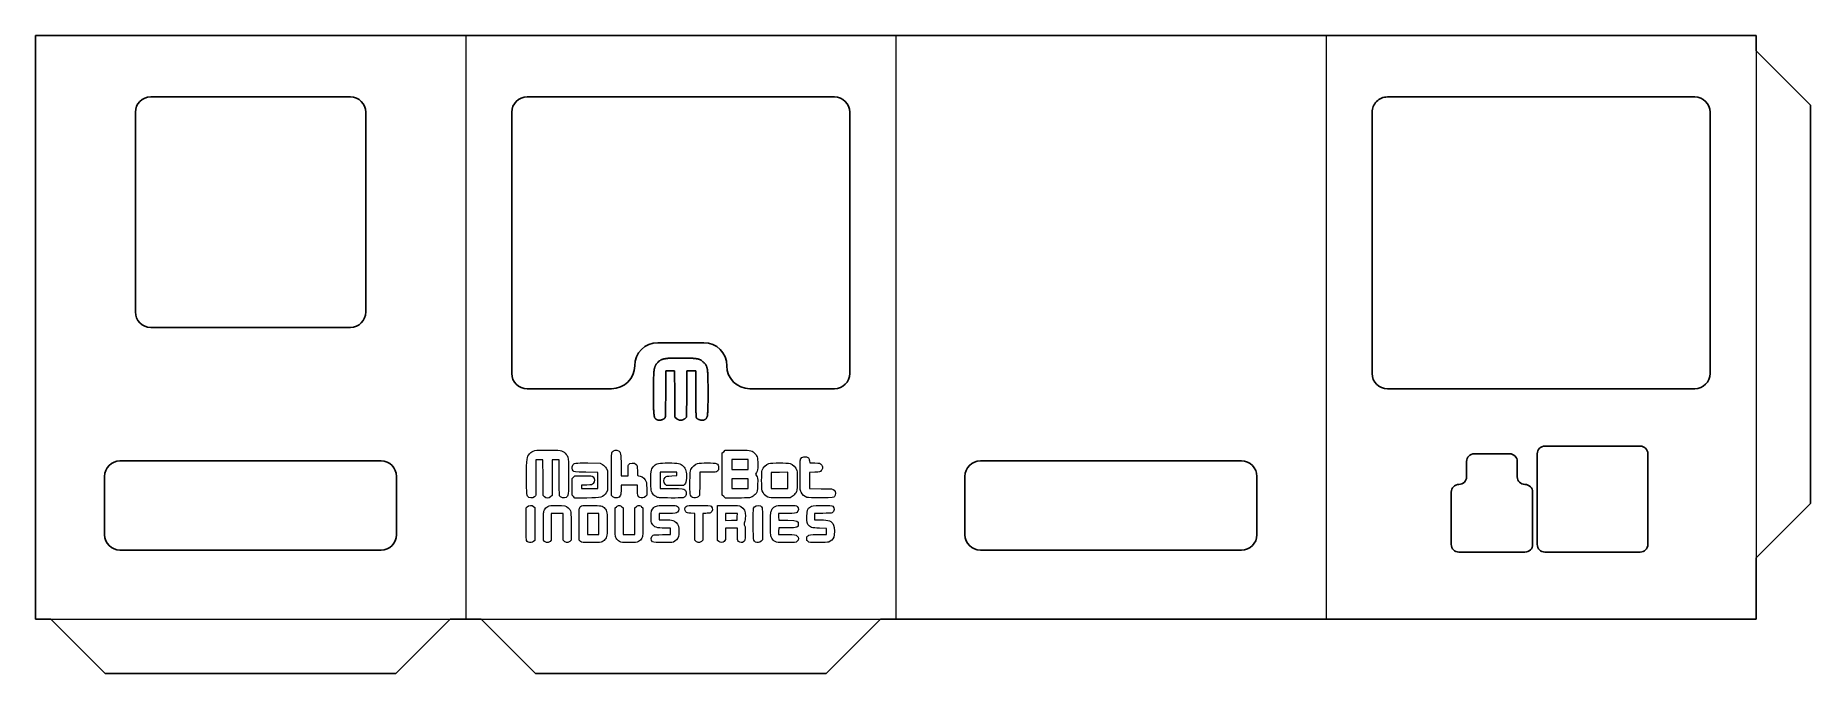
# Model space of a CAD drawing. Header units: millimetres. Extents: x 0 to 231, y -13 to 70.
import ezdxf

# ---------------------------------------------------------------- set-up
doc = ezdxf.new("R2010")
doc.units = ezdxf.units.MM
doc.layers.get('0').update_dxf_attribs({"linetype": 'CONTINUOUS', "lineweight": 25, "true_color": 0x000000})
doc.layers.add('scoring', color=1, linetype='CONTINUOUS', lineweight=0, true_color=0xff0000)

msp = doc.modelspace()

# ---------------------------------------------------------------- linework, layer by layer
for p, q in [((0, 70), (56, 70)), ((0, 70), (0, -6)), ((56, 70), (112, 70)), ((112, 70), (168, 70)), ((168, 70), (224, 70)), ((224, 70), (224, 68)), ((224, 68), (231.07, 60.93)), ((15, 62), (41, 62)), ((64, 62), (104, 62)), ((176, 62), (216, 62)), ((231.07, 60.93), (231.07, 9.07)), ((13, 34), (13, 60)), ((43, 60), (43, 34)), ((62, 26), (62, 60)), ((106, 60), (106, 26)), ((174, 26), (174, 60)), ((218, 60), (218, 26)), ((15, 32), (41, 32)), ((81, 30), (87, 30)), ((81.36, 27.72), (81.42, 27.75)), ((81.42, 27.75), (81.47, 27.78)), ((81.47, 27.78), (81.53, 27.81)), ((81.53, 27.81), (81.59, 27.83)), ((81.59, 27.83), (81.66, 27.85)), ((81.66, 27.85), (81.73, 27.87)), ((81.73, 27.87), (81.81, 27.89)), ((81.81, 27.89), (81.89, 27.91)), ((81.89, 27.91), (81.97, 27.92)), ((81.97, 27.92), (82.07, 27.94)), ((82.07, 27.94), (82.17, 27.95)), ((82.17, 27.95), (82.27, 27.96)), ((82.27, 27.96), (82.38, 27.97)), ((82.38, 27.97), (82.5, 27.97)), ((82.5, 27.97), (82.63, 27.98)), ((82.63, 27.98), (82.77, 27.99)), ((82.77, 27.99), (82.92, 27.99)), ((82.92, 27.99), (83.07, 27.99)), ((83.07, 27.99), (83.24, 28)), ((83.24, 28), (83.41, 28)), ((83.41, 28), (83.6, 28)), ((83.6, 28), (83.79, 28)), ((83.79, 28), (84, 28)), ((84, 28), (84.2, 28)), ((84.2, 28), (84.39, 28)), ((84.39, 28), (84.57, 28)), ((84.57, 28), (84.74, 28)), ((84.74, 28), (84.9, 27.99)), ((84.9, 27.99), (85.05, 27.99)), ((85.05, 27.99), (85.2, 27.99)), ((85.2, 27.99), (85.33, 27.98)), ((85.33, 27.98), (85.45, 27.98)), ((85.45, 27.98), (85.57, 27.97)), ((85.57, 27.97), (85.68, 27.96)), ((85.68, 27.96), (85.79, 27.95)), ((85.79, 27.95), (85.88, 27.94)), ((85.88, 27.94), (85.98, 27.93)), ((85.98, 27.93), (86.06, 27.91)), ((86.06, 27.91), (86.14, 27.9)), ((86.14, 27.9), (86.22, 27.88)), ((86.22, 27.88), (86.29, 27.86)), ((86.29, 27.86), (86.35, 27.84)), ((86.35, 27.84), (86.42, 27.82)), ((86.42, 27.82), (86.48, 27.8)), ((86.48, 27.8), (86.53, 27.77)), ((86.53, 27.77), (86.59, 27.75)), ((86.59, 27.75), (86.64, 27.72)), ((78, 27), (78, 27)), ((80.47, 25.52), (80.48, 25.68)), ((80.47, 25.34), (80.47, 25.52)), ((80.48, 25.84), (80.49, 25.98)), ((80.48, 25.68), (80.48, 25.84)), ((80.49, 25.98), (80.5, 26.11)), ((80.5, 26.11), (80.51, 26.23)), ((80.51, 26.23), (80.52, 26.34)), ((80.52, 26.34), (80.54, 26.44)), ((80.54, 26.44), (80.55, 26.54)), ((80.55, 26.54), (80.57, 26.63)), ((80.57, 26.63), (80.59, 26.71)), ((80.59, 26.71), (80.61, 26.78)), ((80.61, 26.78), (80.63, 26.85)), ((80.63, 26.85), (80.65, 26.91)), ((80.65, 26.91), (80.68, 26.97)), ((80.68, 26.97), (80.71, 27.03)), ((80.71, 27.03), (80.74, 27.09)), ((80.74, 27.09), (80.77, 27.14)), ((80.77, 27.14), (80.81, 27.19)), ((80.81, 27.19), (80.84, 27.24)), ((80.84, 27.24), (80.88, 27.29)), ((80.88, 27.29), (80.93, 27.34)), ((80.93, 27.34), (80.97, 27.39)), ((80.97, 27.39), (81.02, 27.44)), ((81.02, 27.44), (81.07, 27.49)), ((81.07, 27.49), (81.12, 27.53)), ((81.12, 27.53), (81.16, 27.58)), ((81.16, 27.58), (81.21, 27.62)), ((81.21, 27.62), (81.26, 27.65)), ((81.26, 27.65), (81.31, 27.69)), ((81.31, 27.69), (81.36, 27.72)), ((82.62, 26.33), (82.04, 26.33)), ((82.04, 26.33), (82.04, 23.37)), ((83.2, 26.33), (82.62, 26.33)), ((83.22, 23.32), (83.2, 26.33)), ((84.8, 26.33), (84.78, 23.32)), ((85.38, 26.33), (84.8, 26.33)), ((85.96, 26.33), (85.38, 26.33)), ((85.96, 23.37), (85.96, 26.33)), ((86.64, 27.72), (86.69, 27.68)), ((86.69, 27.68), (86.74, 27.65)), ((86.74, 27.65), (86.79, 27.61)), ((86.79, 27.61), (86.84, 27.57)), ((86.84, 27.57), (86.88, 27.53)), ((86.88, 27.53), (86.93, 27.49)), ((86.93, 27.49), (86.98, 27.44)), ((86.98, 27.44), (87.03, 27.39)), ((87.03, 27.39), (87.08, 27.34)), ((87.08, 27.34), (87.12, 27.3)), ((87.12, 27.3), (87.16, 27.25)), ((87.16, 27.25), (87.2, 27.2)), ((87.2, 27.2), (87.24, 27.15)), ((87.24, 27.15), (87.27, 27.1)), ((87.27, 27.1), (87.3, 27.04)), ((87.3, 27.04), (87.33, 26.98)), ((87.33, 26.98), (87.36, 26.92)), ((87.36, 26.92), (87.38, 26.85)), ((87.38, 26.85), (87.4, 26.78)), ((87.4, 26.78), (87.42, 26.7)), ((87.42, 26.7), (87.44, 26.61)), ((87.44, 26.61), (87.46, 26.52)), ((87.46, 26.52), (87.47, 26.42)), ((87.47, 26.42), (87.49, 26.31)), ((87.49, 26.31), (87.5, 26.19)), ((87.5, 26.19), (87.51, 26.06)), ((87.51, 26.06), (87.52, 25.92)), ((87.52, 25.92), (87.52, 25.77)), ((87.52, 25.77), (87.53, 25.6)), ((87.53, 25.6), (87.53, 25.43)), ((87.53, 25.43), (87.54, 25.24)), ((90, 27), (90, 27)), ((64, 24), (75, 24)), ((80.45, 24.5), (80.46, 24.73)), ((80.45, 24.25), (80.45, 24.5)), ((80.45, 23.98), (80.45, 24.25)), ((80.45, 23.7), (80.45, 23.98)), ((80.45, 23.4), (80.45, 23.7)), ((80.45, 23.13), (80.45, 23.4)), ((80.45, 22.87), (80.45, 23.13)), ((80.46, 25.15), (80.47, 25.34)), ((80.46, 24.95), (80.46, 25.15)), ((80.46, 24.73), (80.46, 24.95)), ((82.04, 23.37), (82.04, 23.22)), ((82.04, 23.22), (82.04, 23.06)), ((83.25, 20.3), (83.22, 23.32)), ((84.78, 23.32), (84.75, 20.3)), ((85.96, 23.22), (85.96, 23.37)), ((85.96, 23.06), (85.96, 23.22)), ((87.54, 25.24), (87.54, 25.03)), ((87.54, 25.03), (87.54, 24.81)), ((87.54, 24.81), (87.55, 24.58)), ((87.55, 24.58), (87.55, 24.33)), ((87.55, 24.33), (87.55, 24.06)), ((87.55, 24.06), (87.55, 23.78)), ((87.55, 23.78), (87.55, 23.47)), ((87.55, 23.47), (87.55, 23.19)), ((87.55, 23.19), (87.55, 22.92)), ((93, 24), (104, 24)), ((216, 24), (176, 24)), ((80.45, 22.63), (80.45, 22.87)), ((80.45, 22.4), (80.45, 22.63)), ((80.45, 22.19), (80.45, 22.4)), ((80.46, 21.99), (80.45, 22.19)), ((80.46, 21.8), (80.46, 21.99)), ((80.46, 21.63), (80.46, 21.8)), ((80.47, 21.47), (80.46, 21.63)), ((80.47, 21.32), (80.47, 21.47)), ((80.48, 21.18), (80.47, 21.32)), ((80.48, 21.06), (80.48, 21.18)), ((80.49, 20.94), (80.48, 21.06)), ((80.5, 20.83), (80.49, 20.94)), ((80.51, 20.73), (80.5, 20.83)), ((82.02, 20.9), (82.01, 20.81)), ((82.01, 20.81), (82.01, 20.73)), ((82.03, 21.41), (82.02, 21.3)), ((82.02, 21.3), (82.02, 21.19)), ((82.02, 21.19), (82.02, 21.09)), ((82.02, 21.09), (82.02, 20.99)), ((82.02, 20.99), (82.02, 20.9)), ((82.04, 22.46), (82.03, 22.32)), ((82.03, 22.32), (82.03, 22.18)), ((82.03, 22.18), (82.03, 22.04)), ((82.03, 22.04), (82.03, 21.91)), ((82.03, 21.91), (82.03, 21.78)), ((82.03, 21.78), (82.03, 21.65)), ((82.03, 21.65), (82.03, 21.53)), ((82.03, 21.53), (82.03, 21.41)), ((82.04, 23.06), (82.04, 22.91)), ((82.04, 22.91), (82.04, 22.76)), ((82.04, 22.76), (82.04, 22.61)), ((82.04, 22.61), (82.04, 22.46)), ((85.96, 22.91), (85.96, 23.06)), ((85.96, 22.76), (85.96, 22.91)), ((85.96, 22.61), (85.96, 22.76)), ((85.96, 22.46), (85.96, 22.61)), ((85.97, 22.32), (85.96, 22.46)), ((85.97, 22.18), (85.97, 22.32)), ((85.97, 22.04), (85.97, 22.18)), ((85.97, 21.91), (85.97, 22.04)), ((85.97, 21.78), (85.97, 21.91)), ((85.97, 21.65), (85.97, 21.78)), ((85.97, 21.53), (85.97, 21.65)), ((85.98, 21.41), (85.97, 21.53)), ((85.98, 21.3), (85.98, 21.41)), ((85.98, 21.19), (85.98, 21.3)), ((85.98, 21.09), (85.98, 21.19)), ((85.98, 20.99), (85.98, 21.09)), ((85.98, 20.9), (85.98, 20.99)), ((85.99, 20.81), (85.98, 20.9)), ((85.99, 20.73), (85.99, 20.81)), ((87.5, 20.83), (87.49, 20.73)), ((87.51, 20.94), (87.5, 20.83)), ((87.52, 21.06), (87.51, 20.94)), ((87.53, 21.33), (87.52, 21.19)), ((87.52, 21.19), (87.52, 21.06)), ((87.54, 21.65), (87.53, 21.48)), ((87.53, 21.48), (87.53, 21.33)), ((87.55, 22.22), (87.54, 22.02)), ((87.54, 22.02), (87.54, 21.82)), ((87.54, 21.82), (87.54, 21.65)), ((87.55, 22.92), (87.55, 22.67)), ((87.55, 22.67), (87.55, 22.44)), ((87.55, 22.44), (87.55, 22.22)), ((80.52, 20.64), (80.51, 20.73)), ((80.53, 20.56), (80.52, 20.64)), ((80.54, 20.49), (80.53, 20.56)), ((80.56, 20.42), (80.54, 20.49)), ((80.57, 20.36), (80.56, 20.42)), ((80.59, 20.31), (80.57, 20.36)), ((80.6, 20.26), (80.59, 20.31)), ((80.62, 20.22), (80.6, 20.26)), ((80.65, 20.18), (80.62, 20.22)), ((80.67, 20.14), (80.65, 20.18)), ((80.69, 20.11), (80.67, 20.14)), ((80.72, 20.08), (80.69, 20.11)), ((80.75, 20.06), (80.72, 20.08)), ((80.78, 20.04), (80.75, 20.06)), ((80.81, 20.01), (80.78, 20.04)), ((80.84, 19.99), (80.81, 20.01)), ((80.87, 19.98), (80.84, 19.99)), ((80.84, 19.99), (80.84, 19.99)), ((80.91, 19.96), (80.87, 19.98)), ((80.95, 19.95), (80.91, 19.96)), ((80.99, 19.94), (80.95, 19.95)), ((81.03, 19.93), (80.99, 19.94)), ((81.07, 19.92), (81.03, 19.93)), ((81.11, 19.92), (81.07, 19.92)), ((81.16, 19.91), (81.11, 19.92)), ((81.2, 19.91), (81.16, 19.91)), ((81.24, 19.91), (81.2, 19.91)), ((81.29, 19.92), (81.24, 19.91)), ((81.34, 19.92), (81.29, 19.92)), ((81.38, 19.93), (81.34, 19.92)), ((81.43, 19.93), (81.38, 19.93)), ((81.47, 19.94), (81.43, 19.93)), ((81.52, 19.95), (81.47, 19.94)), ((81.56, 19.97), (81.52, 19.95)), ((81.6, 19.98), (81.56, 19.97)), ((81.64, 20), (81.6, 19.98)), ((81.68, 20.01), (81.64, 20)), ((81.72, 20.03), (81.68, 20.01)), ((81.76, 20.05), (81.72, 20.03)), ((81.8, 20.07), (81.76, 20.05)), ((81.83, 20.09), (81.8, 20.07)), ((81.86, 20.12), (81.83, 20.09)), ((81.89, 20.14), (81.86, 20.12)), ((81.91, 20.17), (81.89, 20.14)), ((81.94, 20.19), (81.91, 20.17)), ((81.96, 20.22), (81.94, 20.19)), ((81.97, 20.25), (81.96, 20.22)), ((81.99, 20.28), (81.97, 20.25)), ((82, 20.37), (81.99, 20.34)), ((81.99, 20.34), (81.99, 20.31)), ((81.99, 20.31), (81.99, 20.29)), ((81.99, 20.29), (81.99, 20.28)), ((82.01, 20.58), (82, 20.52)), ((82, 20.52), (82, 20.46)), ((82, 20.46), (82, 20.41)), ((82, 20.41), (82, 20.37)), ((82.01, 20.73), (82.01, 20.65)), ((82.01, 20.65), (82.01, 20.58)), ((83.48, 20.1), (83.25, 20.3)), ((83.51, 20.08), (83.48, 20.1)), ((83.54, 20.05), (83.51, 20.08)), ((83.58, 20.03), (83.54, 20.05)), ((83.61, 20.01), (83.58, 20.03)), ((83.64, 19.99), (83.61, 20.01)), ((83.67, 19.98), (83.64, 19.99)), ((83.71, 19.96), (83.67, 19.98)), ((83.74, 19.95), (83.71, 19.96)), ((83.77, 19.94), (83.74, 19.95)), ((83.81, 19.93), (83.77, 19.94)), ((83.84, 19.92), (83.81, 19.93)), ((83.88, 19.91), (83.84, 19.92)), ((83.91, 19.91), (83.88, 19.91)), ((83.95, 19.9), (83.91, 19.91)), ((83.98, 19.9), (83.95, 19.9)), ((84.02, 19.9), (83.98, 19.9)), ((84.05, 19.9), (84.02, 19.9)), ((84.09, 19.91), (84.05, 19.9)), ((84.12, 19.91), (84.09, 19.91)), ((84.16, 19.92), (84.12, 19.91)), ((84.19, 19.93), (84.16, 19.92)), ((84.23, 19.94), (84.19, 19.93)), ((84.26, 19.95), (84.23, 19.94)), ((84.29, 19.96), (84.26, 19.95)), ((84.33, 19.98), (84.29, 19.96)), ((84.36, 19.99), (84.33, 19.98)), ((84.39, 20.01), (84.36, 19.99)), ((84.42, 20.03), (84.39, 20.01)), ((84.46, 20.05), (84.42, 20.03)), ((84.49, 20.08), (84.46, 20.05)), ((84.52, 20.1), (84.49, 20.08)), ((84.75, 20.3), (84.52, 20.1)), ((85.99, 20.65), (85.99, 20.73)), ((85.99, 20.58), (85.99, 20.65)), ((86, 20.52), (85.99, 20.58)), ((86, 20.46), (86, 20.52)), ((86, 20.41), (86, 20.46)), ((86, 20.37), (86, 20.41)), ((86.01, 20.34), (86, 20.37)), ((86.01, 20.31), (86.01, 20.34)), ((86.01, 20.29), (86.01, 20.31)), ((86.01, 20.28), (86.01, 20.29)), ((86.03, 20.25), (86.01, 20.28)), ((86.04, 20.22), (86.03, 20.25)), ((86.06, 20.19), (86.04, 20.22)), ((86.09, 20.17), (86.06, 20.19)), ((86.11, 20.14), (86.09, 20.17)), ((86.14, 20.12), (86.11, 20.14)), ((86.17, 20.09), (86.14, 20.12)), ((86.2, 20.07), (86.17, 20.09)), ((86.23, 20.05), (86.2, 20.07)), ((86.27, 20.03), (86.23, 20.05)), ((86.31, 20.01), (86.27, 20.03)), ((86.35, 20), (86.31, 20.01)), ((86.39, 19.98), (86.35, 20)), ((86.43, 19.97), (86.39, 19.98)), ((86.47, 19.96), (86.43, 19.97)), ((86.51, 19.94), (86.47, 19.96)), ((86.56, 19.93), (86.51, 19.94)), ((86.6, 19.93), (86.56, 19.93)), ((86.65, 19.92), (86.6, 19.93)), ((86.69, 19.92), (86.65, 19.92)), ((86.74, 19.91), (86.69, 19.92)), ((86.78, 19.91), (86.74, 19.91)), ((86.83, 19.91), (86.78, 19.91)), ((86.87, 19.92), (86.83, 19.91)), ((86.91, 19.92), (86.87, 19.92)), ((86.95, 19.93), (86.91, 19.92)), ((86.99, 19.93), (86.95, 19.93)), ((87.03, 19.95), (86.99, 19.93)), ((87.07, 19.96), (87.03, 19.95)), ((87.11, 19.97), (87.07, 19.96)), ((87.14, 19.99), (87.11, 19.97)), ((87.18, 20.01), (87.14, 19.99)), ((87.21, 20.03), (87.18, 20.01)), ((87.24, 20.05), (87.21, 20.03)), ((87.27, 20.08), (87.24, 20.05)), ((87.3, 20.1), (87.27, 20.08)), ((87.32, 20.13), (87.3, 20.1)), ((87.35, 20.17), (87.32, 20.13)), ((87.37, 20.21), (87.35, 20.17)), ((87.39, 20.25), (87.37, 20.21)), ((87.41, 20.3), (87.39, 20.25)), ((87.43, 20.35), (87.41, 20.3)), ((87.44, 20.41), (87.43, 20.35)), ((87.46, 20.48), (87.44, 20.41)), ((87.47, 20.55), (87.46, 20.48)), ((87.48, 20.64), (87.47, 20.55)), ((87.49, 20.73), (87.48, 20.64)), ((208.9, 16.54), (196.5, 16.54)), ((45, 14.6), (11, 14.6)), ((157, 14.6), (123, 14.6)), ((186.3, 14.54), (186.3, 12.54)), ((191.5, 15.54), (187.3, 15.54)), ((191.9, 15.54), (191.5, 15.54)), ((192.9, 12.54), (192.9, 14.54)), ((195.5, 15.54), (195.5, 3.74)), ((209.9, 15.54), (209.9, 3.74)), ((9, 12.6), (9, 5)), ((47, 12.6), (47, 5)), ((121, 12.6), (121, 5)), ((159, 12.6), (159, 5)), ((184.3, 3.74), (184.3, 10.54)), ((185.3, 11.54), (185.3, 11.54)), ((193.9, 11.54), (193.9, 11.54)), ((194.9, 3.74), (194.9, 10.54)), ((224, 2), (231.07, 9.07)), ((11, 3), (45, 3)), ((123, 3), (157, 3)), ((185.3, 2.74), (193.9, 2.74)), ((196.5, 2.74), (208.9, 2.74)), ((224, -6), (224, 2)), ((0, -6), (2, -6)), ((2, -6), (9.07, -13.07)), ((54, -6), (46.93, -13.07)), ((56, -6), (54, -6)), ((56, -6), (58, -6)), ((58, -6), (65.07, -13.07)), ((110, -6), (102.93, -13.07)), ((112, -6), (110, -6)), ((112, -6), (224, -6)), ((9.07, -13.07), (46.93, -13.07)), ((65.07, -13.07), (102.93, -13.07))]:
    msp.add_line(p, q)
for centre, radius, start, end in [((15, 60), 2, 90, 180), ((41, 60), 2, 0, 90), ((64, 60), 2, 90, 180), ((104, 60), 2, 0, 90), ((176, 60), 2, 90, 180.0001), ((216, 60), 2, 0, 90), ((15, 34), 2, 180, 270), ((41, 34), 2, 270, 0), ((81, 27), 3, 90, 180), ((87, 27), 3, 0, 90), ((64, 26), 2, 180, 270), ((75, 27), 3, 270, 0), ((93, 27), 3, 180, 270), ((104, 26), 2, 270, 0), ((176, 26), 2, 180, 270), ((216, 26), 2, 270, 0), ((196.5, 15.54), 1, 90, 180), ((208.9, 15.54), 1, 360, 90), ((11, 12.6), 2, 90, 180), ((45, 12.6), 2, 0, 90), ((123, 12.6), 2, 90, 180), ((157, 12.6), 2, 0, 90), ((187.3, 14.54), 1, 90, 180), ((191.9, 14.54), 1, 360, 90), ((185.3, 12.54), 1, 270, 360), ((193.9, 12.54), 1, 180, 270), ((185.3, 10.54), 1, 90, 180), ((193.9, 10.54), 1, 360, 90), ((11, 5), 2, 180, 270), ((45, 5), 2, 270, 0), ((123, 5), 2, 180, 270), ((157, 5), 2, 270, 0), ((185.3, 3.74), 1, 180, 270), ((193.9, 3.74), 1, 270, 360), ((196.5, 3.74), 1, 180, 270), ((208.9, 3.74), 1, 270, 360)]:
    msp.add_arc(centre, radius, start, end)
at = {"layer": 'scoring'}
for p, q in [((56, 70), (56, -6)), ((112, 70), (112, -6)), ((168, 70), (168, -6)), ((168, 70), (168, -6)), ((224, 68), (224, 2)), ((65.6, 14.74), (65.15, 14.74)), ((65.15, 14.74), (65.15, 12.45)), ((66.05, 14.74), (65.6, 14.74)), ((66.07, 12.41), (66.05, 14.74)), ((67.28, 14.74), (67.26, 12.41)), ((67.73, 14.74), (67.28, 14.74)), ((68.18, 14.74), (67.73, 14.74)), ((68.18, 12.45), (68.18, 14.74)), ((71.92, 14.34), (73.49, 14.32)), ((73.49, 14.32), (73.8, 14.14)), ((76.23, 14.01), (76.23, 12.68)), ((89.41, 15.64), (89.59, 15.81)), ((89.41, 12.89), (89.41, 15.64)), ((89.59, 15.81), (89.77, 15.99)), ((89.77, 15.99), (91.28, 16.01)), ((91.73, 14.8), (90.67, 14.8)), ((90.67, 14.8), (90.67, 14.16)), ((90.67, 14.16), (90.67, 13.51)), ((92.79, 14.8), (91.73, 14.8)), ((92.79, 14.16), (92.79, 14.8)), ((92.79, 13.51), (92.79, 14.16)), ((92.79, 14.16), (92.79, 14.16)), ((100.76, 14.62), (100.8, 14.36)), ((100.8, 14.36), (101.47, 14.34)), ((66.08, 10.09), (66.07, 12.41)), ((67.26, 12.41), (67.24, 10.09)), ((69.85, 12.31), (70.03, 12.49)), ((69.85, 11.23), (69.85, 12.31)), ((70.03, 12.49), (70.2, 12.68)), ((70.2, 12.68), (71.32, 12.68)), ((73.2, 13.12), (71.65, 13.14)), ((73.2, 12.06), (73.2, 13.12)), ((73.2, 11), (73.2, 12.06)), ((74.28, 13.66), (74.46, 13.35)), ((74.46, 13.35), (74.46, 12.06)), ((74.46, 12.06), (74.46, 10.77)), ((74.98, 10.09), (74.98, 12.89)), ((76.23, 12.68), (76.68, 12.68)), ((76.68, 12.68), (77.14, 12.68)), ((77.14, 12.68), (77.14, 13.32)), ((82.42, 13.13), (81.32, 13.13)), ((81.32, 13.13), (81.32, 12.06)), ((81.32, 12.06), (81.32, 11)), ((82.16, 11.42), (81.99, 11.59)), ((83.51, 13.13), (82.42, 13.13)), ((82.84, 12.66), (83.51, 12.69)), ((83.51, 12.91), (83.51, 13.13)), ((83.51, 12.69), (83.51, 12.91)), ((84.53, 11.6), (84.35, 11.42)), ((86.47, 11.61), (86.45, 10.09)), ((86.48, 13.13), (86.47, 11.61)), ((87.55, 13.13), (86.48, 13.13)), ((89.41, 10.15), (89.41, 12.89)), ((90.67, 13.51), (91.73, 13.51)), ((91.73, 12.29), (90.67, 12.29)), ((90.67, 12.29), (90.67, 11.64)), ((90.67, 11.64), (90.67, 11)), ((91.73, 13.51), (92.79, 13.51)), ((92.79, 12.29), (91.73, 12.29)), ((92.79, 11.64), (92.79, 12.29)), ((92.79, 11), (92.79, 11.64)), ((92.79, 11.64), (92.79, 11.64)), ((93.87, 13.12), (93.72, 12.9)), ((93.72, 12.9), (93.87, 12.68)), ((95.77, 12.05), (95.75, 11)), ((95.79, 13.09), (95.77, 12.05)), ((96.87, 13.11), (95.79, 13.09)), ((97.95, 13.13), (96.87, 13.11)), ((97.95, 12.06), (97.95, 13.13)), ((97.95, 11), (97.95, 12.06)), ((97.95, 12.06), (97.95, 12.06)), ((101.46, 13.14), (100.78, 13.11)), ((100.78, 13.11), (100.78, 12.06)), ((100.78, 12.06), (100.78, 11.01)), ((64.23, 9.85), (64.23, 9.85)), ((66.27, 9.93), (66.08, 10.09)), ((67.24, 10.09), (67.06, 9.93)), ((69.85, 10.15), (69.85, 11.23)), ((70.04, 9.96), (69.85, 10.15)), ((70.23, 9.78), (70.04, 9.96)), ((70.04, 9.96), (70.04, 9.96)), ((71.77, 9.78), (70.23, 9.78)), ((71.76, 11.46), (71.08, 11.44)), ((71.08, 11.44), (71.08, 11.22)), ((71.08, 11.22), (71.08, 11)), ((71.08, 11), (72.14, 11)), ((72.14, 11), (73.2, 11)), ((74.46, 10.77), (74.28, 10.47)), ((75.16, 9.93), (74.98, 10.09)), ((75.16, 9.93), (75.16, 9.93)), ((77.3, 11.45), (76.23, 11.45)), ((76.23, 11.45), (76.23, 10.9)), ((78.36, 11.45), (77.3, 11.45)), ((78.36, 10.84), (78.36, 11.45)), ((79.6, 10.16), (79.4, 9.97)), ((79.57, 11.02), (79.6, 10.16)), ((80.9, 9.9), (80.9, 9.9)), ((81.32, 11), (82.83, 11)), ((83.26, 11.42), (82.16, 11.42)), ((84.35, 11.42), (83.26, 11.42)), ((85.51, 9.86), (85.51, 9.86)), ((86.45, 10.09), (86.26, 9.93)), ((89.62, 9.96), (89.41, 10.15)), ((89.83, 9.78), (89.62, 9.96)), ((89.62, 9.96), (89.62, 9.96)), ((91.4, 9.78), (89.83, 9.78)), ((90.67, 11), (91.73, 11)), ((91.73, 11), (92.79, 11)), ((95.34, 9.89), (95.34, 9.89)), ((95.75, 11), (96.85, 11)), ((96.85, 11), (97.95, 11)), ((98.25, 9.81), (96.92, 9.79)), ((98.52, 9.99), (98.25, 9.81)), ((100.43, 9.85), (100.43, 9.85)), ((100.78, 11.01), (102.29, 10.99)), ((63.86, 8.49), (64.02, 8.65)), ((63.86, 6.42), (63.86, 8.49)), ((64.85, 8.68), (65.02, 8.54)), ((65.02, 8.54), (65.02, 6.39)), ((67.92, 7.78), (67.15, 7.78)), ((67.15, 7.78), (67.15, 6.04)), ((68.69, 7.78), (67.92, 7.78)), ((68.69, 6.04), (68.69, 7.78)), ((72.59, 7.78), (71.85, 7.78)), ((71.85, 7.78), (71.85, 6.39)), ((73.33, 7.78), (72.59, 7.78)), ((73.33, 6.39), (73.33, 7.78)), ((75.46, 8.49), (75.62, 8.65)), ((75.46, 6.66), (75.46, 8.49)), ((76.33, 8.65), (76.49, 8.49)), ((76.49, 8.49), (76.49, 6.75)), ((78.04, 8.49), (78.2, 8.65)), ((78.04, 6.75), (78.04, 8.49)), ((78.91, 8.65), (79.07, 8.49)), ((79.07, 8.49), (79.07, 6.67)), ((82.29, 7.78), (81.19, 7.78)), ((81.19, 7.78), (81.19, 7.36)), ((81.19, 7.36), (81.19, 6.94)), ((81.19, 6.94), (81.95, 6.94)), ((85.83, 7.76), (85.31, 7.79)), ((85.83, 6.03), (85.83, 7.76)), ((87.28, 7.78), (86.86, 7.78)), ((86.86, 7.78), (86.86, 6.04)), ((88.8, 6.53), (88.8, 8.81)), ((88.8, 8.81), (90.17, 8.81)), ((90.6, 7.78), (89.83, 7.78)), ((89.83, 7.78), (89.83, 7.33)), ((89.83, 7.33), (89.83, 6.87)), ((91.38, 7.78), (90.6, 7.78)), ((91.34, 6.91), (91.36, 7.34)), ((91.36, 7.34), (91.38, 7.78)), ((91.36, 7.34), (91.36, 7.34)), ((97.84, 7.78), (96.72, 7.78)), ((96.72, 7.78), (96.74, 7.34)), ((96.74, 7.34), (96.76, 6.91)), ((102.49, 7.78), (101.43, 7.78)), ((101.43, 7.78), (101.43, 7.36)), ((101.43, 7.36), (101.43, 6.94)), ((101.43, 6.94), (102.22, 6.94)), ((65.02, 6.39), (65.02, 4.24)), ((66.12, 4.29), (66.12, 6.15)), ((67.15, 6.04), (67.15, 4.29)), ((68.69, 4.29), (68.69, 6.04)), ((69.73, 6.1), (69.73, 4.29)), ((70.79, 4.29), (70.77, 6.21)), ((71.85, 6.39), (71.85, 5.01)), ((71.85, 5.01), (72.59, 5.01)), ((72.59, 5.01), (73.33, 5.01)), ((73.33, 5.01), (73.33, 6.39)), ((73.33, 6.39), (73.33, 6.39)), ((76.49, 6.75), (76.49, 5.01)), ((76.49, 5.01), (77.26, 5.01)), ((77.26, 5.01), (78.04, 5.01)), ((78.04, 5.01), (78.04, 6.75)), ((81.62, 5.01), (82.68, 5.01)), ((82.68, 5.85), (81.95, 5.85)), ((82.68, 5.43), (82.68, 5.85)), ((82.68, 5.01), (82.68, 5.43)), ((85.83, 4.29), (85.83, 6.03)), ((86.86, 6.04), (86.86, 4.29)), ((88.8, 4.24), (88.8, 6.53)), ((89.83, 6.87), (90.59, 6.89)), ((90.6, 5.85), (89.83, 5.85)), ((89.83, 5.85), (89.83, 5.07)), ((90.59, 6.89), (91.34, 6.91)), ((91.37, 5.85), (90.6, 5.85)), ((91.37, 5.07), (91.37, 5.85)), ((94.66, 6.35), (94.66, 4.35)), ((96.74, 5.44), (96.72, 5.01)), ((96.72, 5.01), (97.84, 5.01)), ((96.76, 5.88), (96.74, 5.44)), ((96.76, 6.91), (97.94, 6.88)), ((97.91, 5.89), (96.76, 5.88)), ((101.85, 5.01), (102.97, 5.01)), ((102.97, 5.83), (102.05, 5.85)), ((102.97, 5.42), (102.97, 5.83)), ((102.97, 5.01), (102.97, 5.42)), ((64.14, 4.04), (64.14, 4.04)), ((65.02, 4.24), (64.85, 4.11)), ((66.28, 4.13), (66.12, 4.29)), ((66.28, 4.13), (66.28, 4.13)), ((67.15, 4.29), (66.99, 4.13)), ((68.85, 4.13), (68.69, 4.29)), ((69.73, 4.29), (69.57, 4.13)), ((70.97, 4.13), (70.79, 4.29)), ((70.97, 4.13), (70.97, 4.13)), ((76.04, 4.12), (76.04, 4.12)), ((80.34, 4.06), (80.34, 4.06)), ((85.99, 4.13), (85.83, 4.29)), ((85.99, 4.13), (85.99, 4.13)), ((86.86, 4.29), (86.71, 4.13)), ((88.97, 4.11), (88.8, 4.24)), ((88.97, 4.11), (88.97, 4.11)), ((93.72, 4.05), (93.72, 4.05)), ((94.66, 4.35), (94.47, 4.16)), ((96.27, 4.12), (96.27, 4.12)), ((100.57, 4.11), (100.57, 4.11)), ((2, -6), (54, -6)), ((58, -6), (110, -6))]:
    msp.add_line(p, q, dxfattribs=at)
for points in [[(63.93, 12.48), (63.93, 14.94), (63.95, 15.14), (64.33, 15.55)], [(64.33, 15.55), (64.72, 15.98), (64.96, 16.03), (66.67, 16.03)], [(66.67, 16.03), (68.31, 16.03), (68.57, 15.98), (68.96, 15.6)], [(68.96, 15.6), (69.38, 15.19), (69.4, 15.02), (69.4, 12.53)], [(69.98, 13.31), (69.84, 13.48), (69.82, 13.81), (69.93, 14.05)], [(69.93, 14.05), (70.06, 14.33), (70.24, 14.36), (71.92, 14.34)], [(73.8, 14.14), (74, 14.02), (74.17, 13.85), (74.28, 13.66)], [(74.98, 12.89), (74.98, 15.54), (74.98, 15.7), (75.1, 15.82)], [(75.1, 15.82), (75.27, 16.01), (75.62, 16.07), (75.88, 15.94)], [(75.88, 15.94), (76.19, 15.79), (76.23, 15.56), (76.23, 14.01)], [(77.14, 13.32), (77.14, 13.68), (77.16, 14.02), (77.2, 14.09)], [(77.2, 14.09), (77.35, 14.38), (77.96, 14.42), (78.21, 14.15)], [(78.21, 14.15), (78.3, 14.04), (78.33, 13.89), (78.35, 13.35)], [(80.1, 12.08), (80.1, 13.41), (80.15, 13.62), (80.53, 13.98)], [(80.53, 13.98), (80.86, 14.29), (81.16, 14.35), (82.37, 14.35)], [(82.37, 14.35), (83.7, 14.35), (83.96, 14.29), (84.33, 13.93)], [(84.33, 13.93), (84.66, 13.59), (84.76, 13.21), (84.73, 12.37)], [(85.33, 13.51), (85.46, 13.81), (85.9, 14.2), (86.2, 14.28)], [(86.2, 14.28), (86.54, 14.38), (88.44, 14.37), (88.62, 14.28)], [(88.62, 14.28), (88.85, 14.16), (88.92, 14.02), (88.92, 13.72)], [(91.28, 16.01), (92.97, 16.03), (93.19, 16), (93.56, 15.67)], [(93.56, 15.67), (93.96, 15.31), (94.02, 15.12), (94.02, 14.17)], [(94.02, 14.17), (94.02, 13.41), (94, 13.32), (93.87, 13.12)], [(94.6, 13.41), (94.69, 13.73), (95.13, 14.17), (95.47, 14.27)], [(95.47, 14.27), (95.83, 14.38), (97.87, 14.38), (98.23, 14.27)], [(98.23, 14.27), (98.59, 14.16), (99, 13.75), (99.1, 13.38)], [(99.53, 12.74), (99.53, 13.78), (99.55, 14.72), (99.58, 14.82)], [(99.58, 14.82), (99.68, 15.18), (100.35, 15.3), (100.62, 15)], [(100.62, 15), (100.68, 14.93), (100.74, 14.76), (100.76, 14.62)], [(101.47, 14.34), (102.12, 14.32), (102.15, 14.31), (102.3, 14.14)], [(102.3, 14.14), (102.4, 14.02), (102.46, 13.88), (102.46, 13.74)], [(64.23, 9.85), (63.95, 10.01), (63.93, 10.24), (63.93, 12.48)], [(65.15, 12.45), (65.15, 11.2), (65.13, 10.13), (65.11, 10.07)], [(68.22, 10.07), (68.2, 10.13), (68.18, 11.2), (68.18, 12.45)], [(69.4, 12.53), (69.4, 10.21), (69.38, 10), (69.09, 9.85)], [(71.65, 13.14), (70.11, 13.16), (70.1, 13.16), (69.98, 13.31)], [(71.32, 12.68), (72.42, 12.68), (72.44, 12.67), (72.6, 12.52)], [(72.6, 11.66), (72.45, 11.49), (72.42, 11.48), (71.76, 11.46)], [(72.6, 12.52), (72.81, 12.3), (72.81, 11.91), (72.6, 11.66)], [(78.35, 13.35), (78.37, 12.71), (78.38, 12.68), (78.51, 12.67)], [(78.51, 12.67), (78.79, 12.67), (79.19, 12.43), (79.37, 12.15)], [(79.37, 12.15), (79.54, 11.89), (79.55, 11.84), (79.57, 11.02)], [(80.47, 10.2), (80.14, 10.56), (80.1, 10.76), (80.1, 12.08)], [(81.99, 11.59), (81.75, 11.83), (81.74, 12.22), (81.99, 12.47)], [(81.99, 12.47), (82.15, 12.63), (82.2, 12.64), (82.84, 12.66)], [(84.73, 12.37), (84.71, 11.82), (84.69, 11.76), (84.53, 11.6)], [(85.51, 9.86), (85.22, 10), (85.18, 10.3), (85.2, 11.87)], [(85.2, 11.87), (85.22, 12.97), (85.25, 13.34), (85.33, 13.51)], [(88.77, 13.28), (88.61, 13.13), (88.59, 13.13), (87.55, 13.13)], [(88.92, 13.72), (88.93, 13.51), (88.89, 13.4), (88.77, 13.28)], [(93.87, 12.68), (94.02, 12.46), (94.02, 12.41), (94.01, 11.54)], [(94.6, 10.72), (94.51, 11.04), (94.51, 13.09), (94.6, 13.41)], [(99.16, 11.89), (99.14, 10.71), (99.14, 10.7), (98.96, 10.43)], [(99.1, 13.38), (99.16, 13.17), (99.18, 12.72), (99.16, 11.89)], [(99.66, 10.54), (99.53, 10.82), (99.53, 10.94), (99.53, 12.74)], [(102.3, 13.34), (102.15, 13.17), (102.12, 13.16), (101.46, 13.14)], [(102.46, 13.74), (102.46, 13.6), (102.4, 13.45), (102.3, 13.34)], [(65.11, 10.07), (65.02, 9.83), (64.49, 9.7), (64.23, 9.85)], [(67.06, 9.93), (66.82, 9.73), (66.5, 9.73), (66.27, 9.93)], [(69.09, 9.85), (68.82, 9.7), (68.31, 9.83), (68.22, 10.07)], [(74.28, 10.47), (73.91, 9.84), (73.69, 9.78), (71.77, 9.78)], [(76.14, 10.13), (75.98, 9.76), (75.48, 9.66), (75.16, 9.93)], [(76.23, 10.9), (76.23, 10.57), (76.2, 10.26), (76.14, 10.13)], [(78.66, 9.85), (78.42, 9.95), (78.36, 10.17), (78.36, 10.84)], [(79.4, 9.97), (79.19, 9.76), (78.94, 9.72), (78.66, 9.85)], [(80.9, 9.9), (80.76, 9.96), (80.57, 10.1), (80.47, 10.2)], [(82.75, 9.78), (81.34, 9.78), (81.13, 9.79), (80.9, 9.9)], [(84.53, 9.93), (84.34, 9.78), (84.34, 9.78), (82.75, 9.78)], [(82.83, 11), (84.34, 11), (84.35, 11), (84.53, 10.84)], [(84.53, 10.84), (84.68, 10.72), (84.71, 10.64), (84.71, 10.39)], [(84.71, 10.39), (84.71, 10.14), (84.68, 10.06), (84.53, 9.93)], [(86.26, 9.93), (86.06, 9.76), (85.77, 9.73), (85.51, 9.86)], [(93.29, 9.94), (92.96, 9.78), (92.94, 9.78), (91.4, 9.78)], [(93.8, 10.37), (93.68, 10.2), (93.49, 10.04), (93.29, 9.94)], [(94.01, 11.54), (93.99, 10.66), (93.98, 10.63), (93.8, 10.37)], [(95.34, 9.89), (95.01, 10.04), (94.69, 10.41), (94.6, 10.72)], [(96.92, 9.79), (95.74, 9.78), (95.57, 9.79), (95.34, 9.89)], [(98.96, 10.43), (98.86, 10.28), (98.66, 10.08), (98.52, 9.99)], [(100.43, 9.85), (100.1, 9.97), (99.81, 10.23), (99.66, 10.54)], [(102.25, 9.8), (101.22, 9.79), (100.55, 9.81), (100.43, 9.85)], [(104.01, 9.96), (103.89, 9.81), (103.89, 9.81), (102.25, 9.8)], [(102.29, 10.99), (103.79, 10.97), (103.8, 10.97), (103.97, 10.81)], [(103.97, 10.81), (104.18, 10.61), (104.2, 10.19), (104.01, 9.96)], [(64.02, 8.65), (64.22, 8.85), (64.61, 8.87), (64.85, 8.68)], [(66.12, 6.15), (66.12, 7.95), (66.12, 8.01), (66.26, 8.26)], [(66.26, 8.26), (66.35, 8.41), (66.51, 8.57), (66.69, 8.66)], [(66.69, 8.66), (66.95, 8.8), (67.06, 8.81), (67.89, 8.81)], [(67.89, 8.81), (68.88, 8.81), (69.07, 8.77), (69.36, 8.5)], [(69.36, 8.5), (69.71, 8.17), (69.73, 8.07), (69.73, 6.1)], [(70.77, 6.21), (70.76, 7.27), (70.77, 8.23), (70.79, 8.34)], [(70.79, 8.34), (70.81, 8.46), (70.89, 8.61), (70.96, 8.68)], [(70.96, 8.68), (71.09, 8.8), (71.19, 8.81), (72.32, 8.81)], [(72.32, 8.81), (73.66, 8.81), (73.83, 8.77), (74.12, 8.43)], [(74.12, 8.43), (74.39, 8.11), (74.43, 7.85), (74.43, 6.39)], [(75.62, 8.65), (75.72, 8.75), (75.85, 8.81), (75.98, 8.81)], [(75.98, 8.81), (76.1, 8.81), (76.23, 8.75), (76.33, 8.65)], [(78.2, 8.65), (78.3, 8.75), (78.43, 8.81), (78.55, 8.81)], [(78.55, 8.81), (78.68, 8.81), (78.81, 8.75), (78.91, 8.65)], [(80.13, 7.33), (80.13, 8.05), (80.19, 8.25), (80.5, 8.53)], [(80.26, 6.43), (80.15, 6.61), (80.13, 6.77), (80.13, 7.33)], [(80.5, 8.53), (80.76, 8.78), (80.96, 8.81), (82.22, 8.81)], [(81.95, 6.94), (82.37, 6.94), (82.82, 6.91), (82.96, 6.87)], [(82.22, 8.81), (83.31, 8.81), (83.45, 8.8), (83.58, 8.69)], [(83.56, 7.93), (83.38, 7.78), (83.34, 7.78), (82.29, 7.78)], [(83.58, 8.69), (83.8, 8.51), (83.79, 8.13), (83.56, 7.93)], [(84.67, 7.96), (84.49, 8.19), (84.51, 8.51), (84.71, 8.68)], [(85.31, 7.79), (84.86, 7.81), (84.77, 7.83), (84.67, 7.96)], [(84.71, 8.68), (84.88, 8.8), (84.97, 8.81), (86.34, 8.81)], [(86.34, 8.81), (87.53, 8.81), (87.83, 8.79), (87.94, 8.71)], [(87.86, 7.85), (87.77, 7.81), (87.51, 7.78), (87.28, 7.78)], [(87.94, 8.71), (88.23, 8.51), (88.18, 8), (87.86, 7.85)], [(90.17, 8.81), (91.48, 8.81), (91.56, 8.8), (91.83, 8.66)], [(91.83, 8.66), (92.25, 8.44), (92.41, 8.1), (92.41, 7.41)], [(92.41, 7.41), (92.41, 7.07), (92.37, 6.78), (92.31, 6.64)], [(93.51, 4.28), (93.43, 4.44), (93.4, 8.2), (93.48, 8.47)], [(93.48, 8.47), (93.55, 8.75), (94.02, 8.89), (94.36, 8.74)], [(94.36, 8.74), (94.64, 8.61), (94.66, 8.47), (94.66, 6.35)], [(95.69, 6.39), (95.69, 7.87), (95.7, 7.96), (95.84, 8.23)], [(95.84, 8.23), (95.94, 8.44), (96.06, 8.56), (96.27, 8.66)], [(96.27, 8.66), (96.54, 8.8), (96.64, 8.81), (97.8, 8.81)], [(97.8, 8.81), (98.96, 8.81), (99.05, 8.8), (99.17, 8.68)], [(99.13, 7.91), (98.97, 7.79), (98.88, 7.78), (97.84, 7.78)], [(99.17, 8.68), (99.37, 8.48), (99.35, 8.08), (99.13, 7.91)], [(100.43, 7.33), (100.43, 8.23), (100.46, 8.34), (100.87, 8.64)], [(100.56, 6.32), (100.44, 6.48), (100.43, 6.59), (100.43, 7.33)], [(100.87, 8.64), (101.03, 8.77), (101.15, 8.78), (102.34, 8.8)], [(102.22, 6.94), (103.31, 6.93), (103.63, 6.8), (103.88, 6.26)], [(102.34, 8.8), (103.4, 8.81), (103.65, 8.8), (103.78, 8.72)], [(103.71, 7.85), (103.61, 7.81), (103.14, 7.78), (102.49, 7.78)], [(103.78, 8.72), (104.08, 8.52), (104.03, 8), (103.71, 7.85)], [(63.93, 4.23), (63.89, 4.31), (63.86, 5.08), (63.86, 6.42)], [(74.43, 6.39), (74.43, 4.94), (74.39, 4.67), (74.12, 4.36)], [(75.61, 4.55), (75.46, 4.83), (75.46, 4.88), (75.46, 6.66)], [(79.07, 6.67), (79.07, 4.9), (79.06, 4.83), (78.92, 4.56)], [(80.34, 4.06), (80.05, 4.27), (80.09, 4.79), (80.4, 4.93)], [(81.95, 5.85), (80.86, 5.85), (80.54, 5.96), (80.26, 6.43)], [(80.4, 4.93), (80.49, 4.98), (80.96, 5.01), (81.62, 5.01)], [(82.96, 6.87), (83.29, 6.78), (83.61, 6.46), (83.7, 6.13)], [(83.71, 4.75), (83.64, 4.49), (83.31, 4.15), (83.04, 4.04)], [(83.7, 6.13), (83.79, 5.82), (83.79, 5.05), (83.71, 4.75)], [(89.83, 5.07), (89.83, 4.33), (89.82, 4.29), (89.67, 4.13)], [(91.53, 4.13), (91.38, 4.29), (91.37, 4.33), (91.37, 5.07)], [(92.31, 6.64), (92.22, 6.42), (92.22, 6.38), (92.31, 6.18)], [(92.39, 5.09), (92.37, 4.27), (92.37, 4.22), (92.22, 4.1)], [(92.31, 6.18), (92.4, 6.01), (92.41, 5.79), (92.39, 5.09)], [(95.84, 4.55), (95.7, 4.82), (95.69, 4.89), (95.69, 6.39)], [(97.84, 5.01), (98.88, 5.01), (98.97, 5), (99.13, 4.87)], [(99.3, 6.36), (99.3, 5.94), (99.22, 5.91), (97.91, 5.89)], [(97.94, 6.88), (99.26, 6.84), (99.3, 6.83), (99.3, 6.36)], [(99.13, 4.87), (99.37, 4.69), (99.37, 4.3), (99.13, 4.11)], [(100.4, 4.49), (100.4, 4.68), (100.43, 4.77), (100.57, 4.87)], [(102.05, 5.85), (101.05, 5.88), (100.84, 5.95), (100.56, 6.32)], [(100.57, 4.87), (100.72, 5), (100.82, 5.01), (101.85, 5.01)], [(103.92, 4.67), (103.81, 4.42), (103.52, 4.14), (103.27, 4.05)], [(103.88, 6.26), (104.03, 5.94), (104.05, 4.98), (103.92, 4.67)], [(64.14, 4.04), (64.06, 4.07), (63.97, 4.16), (63.93, 4.23)], [(64.85, 4.11), (64.68, 3.97), (64.38, 3.94), (64.14, 4.04)], [(66.63, 3.98), (66.51, 3.98), (66.37, 4.04), (66.28, 4.13)], [(66.99, 4.13), (66.89, 4.04), (66.76, 3.98), (66.63, 3.98)], [(69.21, 3.98), (69.08, 3.98), (68.95, 4.04), (68.85, 4.13)], [(69.57, 4.13), (69.47, 4.04), (69.34, 3.98), (69.21, 3.98)], [(72.34, 3.98), (71.18, 3.98), (71.15, 3.98), (70.97, 4.13)], [(74.12, 4.36), (73.84, 4.01), (73.66, 3.98), (72.34, 3.98)], [(76.04, 4.12), (75.85, 4.23), (75.71, 4.36), (75.61, 4.55)], [(77.26, 3.98), (76.4, 3.98), (76.29, 3.99), (76.04, 4.12)], [(78.49, 4.12), (78.24, 3.99), (78.13, 3.98), (77.26, 3.98)], [(78.92, 4.56), (78.82, 4.35), (78.7, 4.23), (78.49, 4.12)], [(83.04, 4.04), (82.77, 3.94), (80.48, 3.95), (80.34, 4.06)], [(86.35, 3.98), (86.22, 3.98), (86.09, 4.04), (85.99, 4.13)], [(86.71, 4.13), (86.61, 4.04), (86.47, 3.98), (86.35, 3.98)], [(89.67, 4.13), (89.47, 3.94), (89.2, 3.93), (88.97, 4.11)], [(92.22, 4.1), (92.01, 3.93), (91.73, 3.94), (91.53, 4.13)], [(93.72, 4.05), (93.64, 4.09), (93.55, 4.19), (93.51, 4.28)], [(94.47, 4.16), (94.27, 3.96), (93.99, 3.92), (93.72, 4.05)], [(96.27, 4.12), (96.08, 4.23), (95.94, 4.36), (95.84, 4.55)], [(97.76, 3.98), (96.62, 3.98), (96.53, 3.99), (96.27, 4.12)], [(99.13, 4.11), (98.97, 3.99), (98.88, 3.98), (97.76, 3.98)], [(100.57, 4.11), (100.43, 4.21), (100.4, 4.3), (100.4, 4.49)], [(101.91, 3.98), (100.82, 3.98), (100.72, 3.99), (100.57, 4.11)], [(103.27, 4.05), (103.17, 4.01), (102.59, 3.98), (101.91, 3.98)]]:
    msp.add_open_spline(points, degree=3, dxfattribs=at)

doc.saveas('drawing.dxf')
